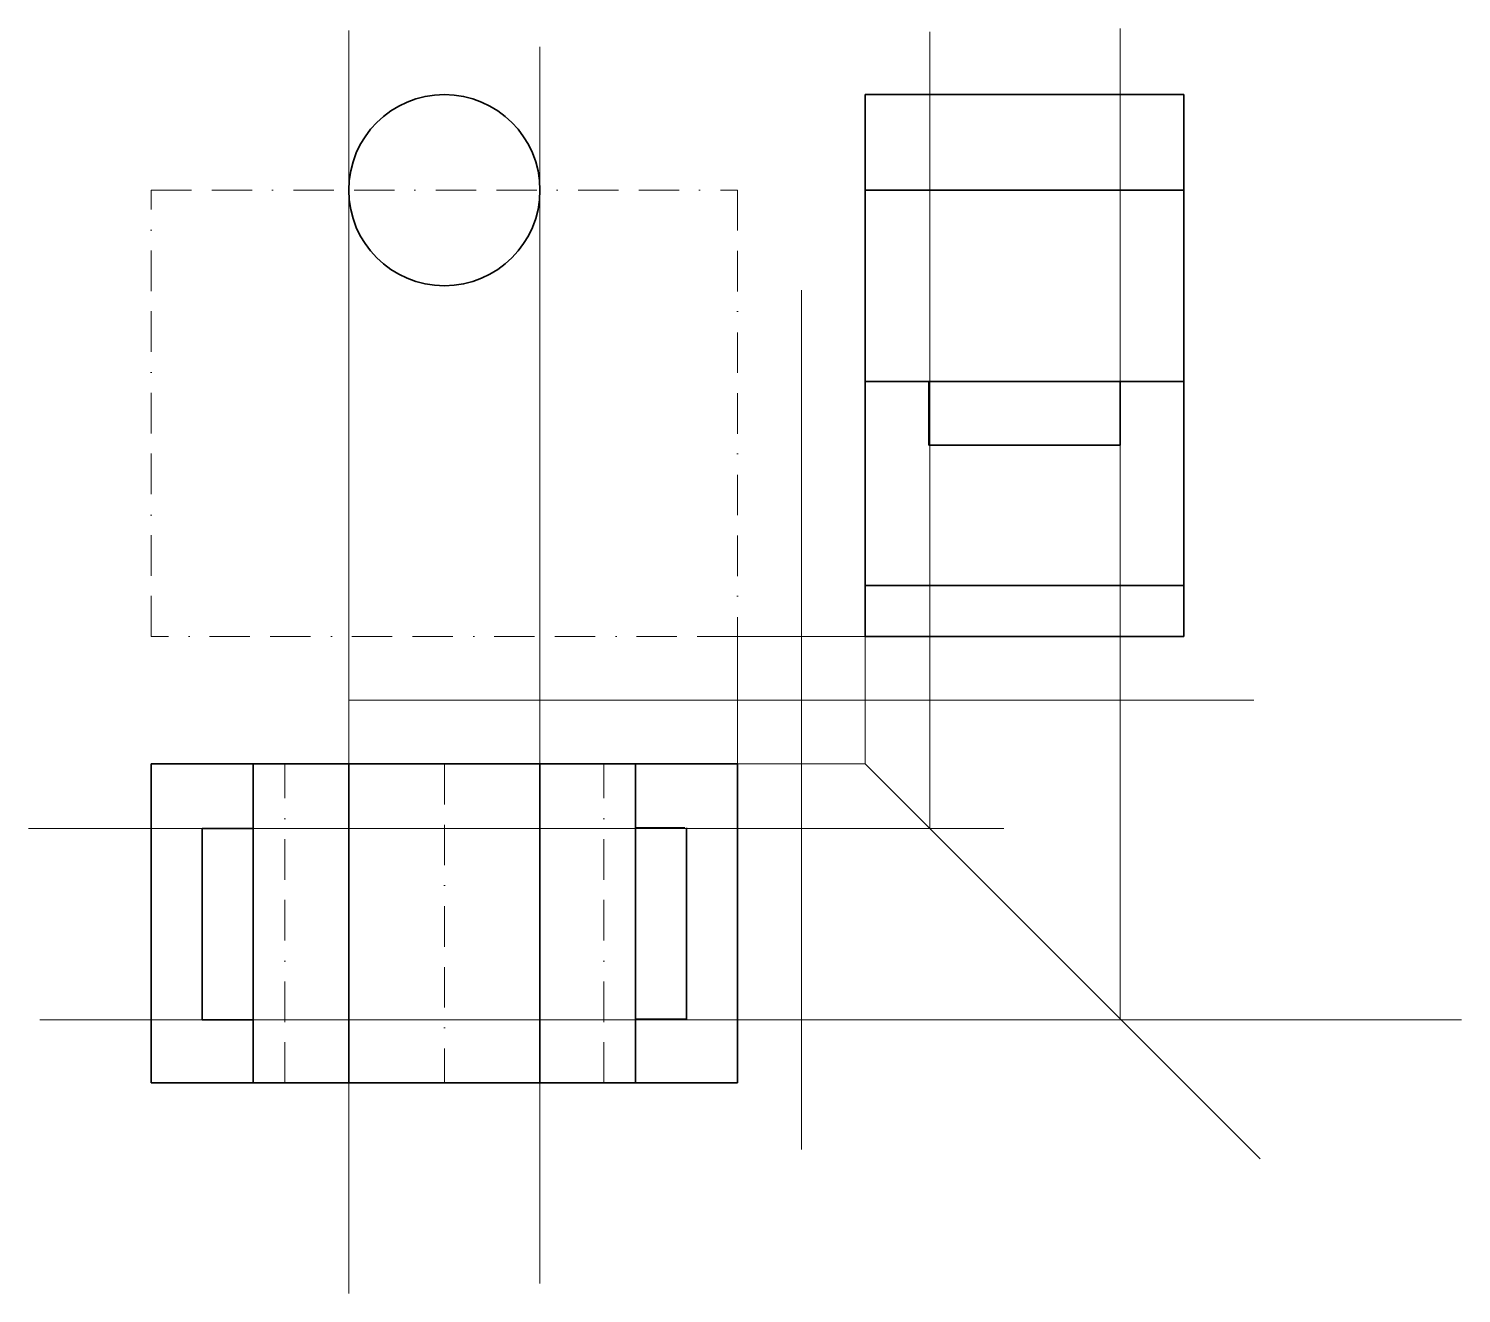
# Model space of a CAD drawing. Header units: millimetres. Extents: x 18140505334 to 18140505559, y 6909530703 to 6909530901.
import ezdxf

# ---------------------------------------------------------------- set-up
doc = ezdxf.new("R2010")
doc.units = ezdxf.units.MM
doc.linetypes.add('MORSE_G2', pattern=[22.225, 6.35, -3.175, 6.35, -3.175, 0, -3.175])
for name, color, linetype, lineweight in [('Cotas', 100, 'Continuous', 9), ('ocultas', 220, 'MORSE_G2', 9), ('proyeccion', 1, 'Continuous', 9), ('trazos', 5, 'Continuous', 35)]:
    doc.layers.add(name, color=color, linetype=linetype, lineweight=lineweight)

msp = doc.modelspace()

# ---------------------------------------------------------------- linework, layer by layer
at = {"layer": 'Cotas'}
for p, q in [((18140505384.44664, 6909530702.677484), (18140505384.44664, 6909530900.735106)), ((18140505475.59042, 6909530775.562051), (18140505475.59042, 6909530900.560256)), ((18140505505.44664, 6909530745.705831), (18140505505.44664, 6909530901.036373)), ((18140505414.44664, 6909530704.197056), (18140505414.44664, 6909530898.202433)), ((18140505465.44664, 6909530785.70583), (18140505527.39706, 6909530723.755417)), ((18140505334.23428, 6909530775.562051), (18140505487.220821, 6909530775.562051)), ((18140505335.988628, 6909530745.562051), (18140505558.981079, 6909530745.562051))]:
    msp.add_line(p, q, dxfattribs=at)
at = {"layer": 'ocultas'}
for p, q in [((18140505353.44664, 6909530805.70583), (18140505353.44664, 6909530875.70583)), ((18140505353.44664, 6909530875.70583), (18140505445.44664, 6909530875.70581)), ((18140505445.44664, 6909530875.70581), (18140505445.44664, 6909530805.705831)), ((18140505445.44664, 6909530805.70583), (18140505353.44664, 6909530805.70583)), ((18140505374.44664, 6909530735.705831), (18140505374.44664, 6909530785.705831)), ((18140505399.44664, 6909530785.705831), (18140505399.44664, 6909530735.705831)), ((18140505424.44664, 6909530735.705831), (18140505424.44664, 6909530785.705831))]:
    msp.add_line(p, q, dxfattribs=at)
at = {"layer": 'proyeccion'}
for p, q in [((18140505465.44664, 6909530805.705831), (18140505465.44664, 6909530890.70583)), ((18140505515.44664, 6909530890.705835), (18140505515.44664, 6909530805.705832)), ((18140505455.44664, 6909530860.033362), (18140505455.44664, 6909530725.228612)), ((18140505465.44664, 6909530805.705831), (18140505445.44664, 6909530805.705831)), ((18140505445.44664, 6909530805.705831), (18140505445.44664, 6909530785.705831)), ((18140505465.44664, 6909530785.705831), (18140505465.44664, 6909530805.705831)), ((18140505515.44664, 6909530805.705831), (18140505465.44664, 6909530805.705831)), ((18140505384.456421, 6909530795.705832), (18140505526.436859, 6909530795.705832)), ((18140505353.44664, 6909530735.705831), (18140505353.44664, 6909530785.705831)), ((18140505353.44664, 6909530785.705831), (18140505445.44664, 6909530785.705831)), ((18140505445.44664, 6909530785.705831), (18140505465.44664, 6909530785.705831)), ((18140505445.44664, 6909530785.705831), (18140505445.44664, 6909530735.705831)), ((18140505445.44664, 6909530735.705831), (18140505353.44664, 6909530735.705831))]:
    msp.add_line(p, q, dxfattribs=at)
at = {"layer": 'trazos'}
for p, q in [((18140505515.44664, 6909530890.705835), (18140505465.44664, 6909530890.705831)), ((18140505465.44664, 6909530890.70583), (18140505465.44664, 6909530805.705831)), ((18140505515.44664, 6909530805.705831), (18140505515.44664, 6909530890.705835)), ((18140505515.44664, 6909530875.705836), (18140505465.44664, 6909530875.705831)), ((18140505515.44664, 6909530845.705836), (18140505465.44664, 6909530845.705835)), ((18140505475.44664, 6909530835.705832), (18140505475.44664, 6909530845.705836)), ((18140505505.44664, 6909530835.705833), (18140505505.44664, 6909530845.705836)), ((18140505505.44664, 6909530835.705833), (18140505475.44664, 6909530835.705832)), ((18140505465.44664, 6909530813.705831), (18140505515.44664, 6909530813.705832)), ((18140505465.44664, 6909530805.705831), (18140505515.44664, 6909530805.705831)), ((18140505445.44664, 6909530785.705831), (18140505353.44664, 6909530785.705831)), ((18140505353.44664, 6909530785.705831), (18140505353.44664, 6909530735.705831)), ((18140505369.44664, 6909530785.705831), (18140505369.44664, 6909530735.705831)), ((18140505384.44664, 6909530785.705831), (18140505384.44664, 6909530735.705831)), ((18140505414.44664, 6909530785.705831), (18140505414.44664, 6909530735.705831)), ((18140505429.44664, 6909530785.705831), (18140505429.44664, 6909530735.705831)), ((18140505445.44664, 6909530735.705831), (18140505445.44664, 6909530785.705831)), ((18140505361.44664, 6909530775.562051), (18140505361.44664, 6909530745.562051)), ((18140505361.44664, 6909530775.562051), (18140505369.44664, 6909530775.562051)), ((18140505437.179569, 6909530775.705831), (18140505429.44664, 6909530775.705831)), ((18140505437.44664, 6909530775.705831), (18140505437.44664, 6909530745.705831)), ((18140505361.44664, 6909530745.562051), (18140505369.44664, 6909530745.562051)), ((18140505437.44664, 6909530745.705831), (18140505429.44664, 6909530745.705831)), ((18140505353.44664, 6909530735.705831), (18140505445.44664, 6909530735.705831))]:
    msp.add_line(p, q, dxfattribs=at)
msp.add_circle((18140505399.44664, 6909530875.70582), 15, dxfattribs=at)

doc.saveas('drawing.dxf')
